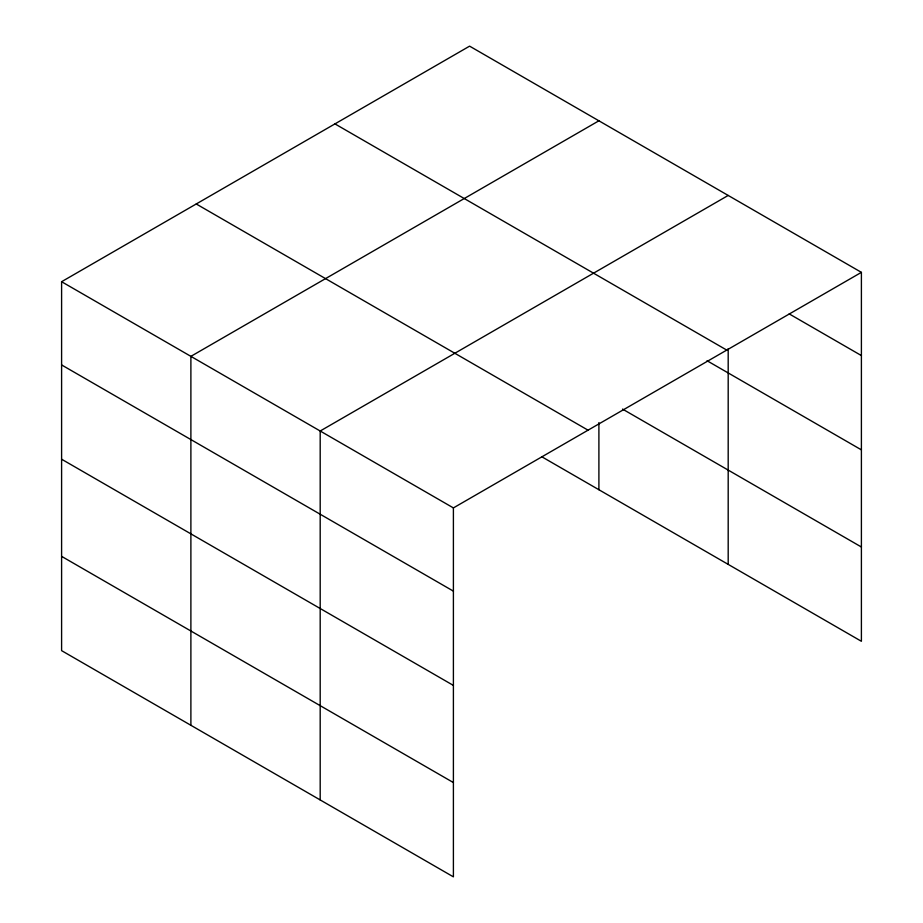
<?xml version="1.0" encoding="UTF-8"?>
<svg xmlns="http://www.w3.org/2000/svg" width="923" height="923" viewBox="0 0 923 923"><rect width="100%" height="100%" fill="white"/><g stroke="black" fill="none" stroke-linecap="round" stroke-linejoin="round"><path stroke-width="1.38" d="M861.401 272.354L469.599 46.15L61.599 281.711L61.599 650.646L453.401 876.85L453.401 507.915L861.401 272.354L861.401 641.289L541.709 456.712M728.189 348.663L728.189 564.38M598.9 120.798L190.888 356.359L190.888 725.293M728.189 195.445L320.189 431.006L320.189 799.941M789.2 313.889L861.401 355.574M334.957 123.89L726.759 350.094M707.053 360.743L861.401 449.859M622.517 409.085L861.401 547.004M196.241 203.971L588.043 430.176M61.599 281.711L453.401 507.915M61.599 364.931L453.401 591.135M61.599 459.216L453.401 685.42M61.599 556.361L453.401 782.566M598.9 422.584L598.9 489.732"/></g></svg>
